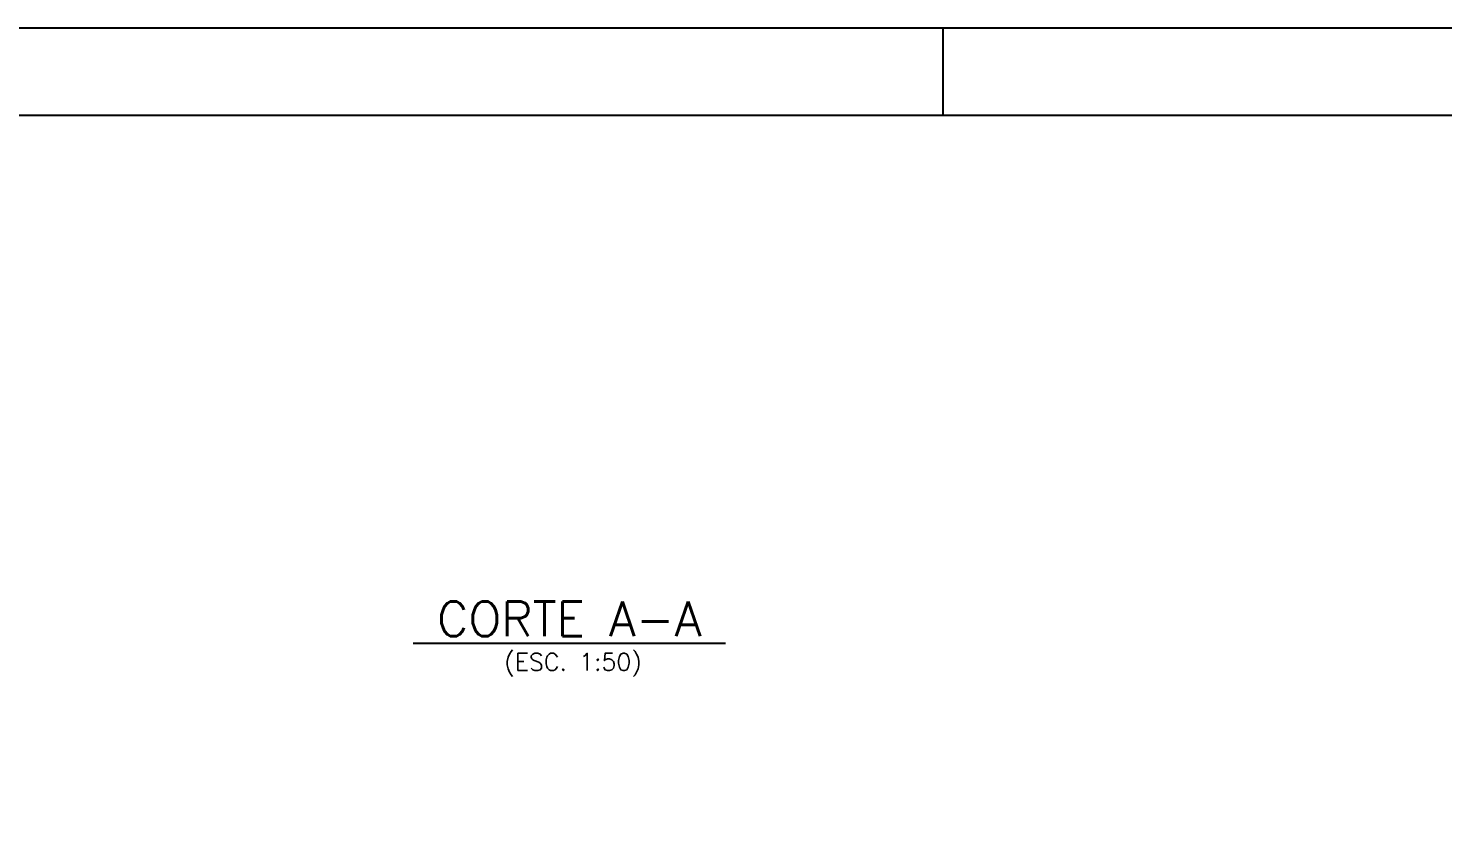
# Model space of a CAD drawing. Header units: inches. Extents: x 0 to 5940, y 0 to 4205.
# Drawn here: x 2640 to 3452, y 3751 to 4205 of the extents above; entities that cross this region are included whole.
import ezdxf

# ---------------------------------------------------------------- set-up
doc = ezdxf.new("R2010")
doc.units = ezdxf.units.IN
doc.header["$LTSCALE"] = 50
doc.header["$MEASUREMENT"] = 0
doc.layers.add('FOLHA', color=7, linetype='Continuous')
doc.layers.add('TEXTO', color=3, linetype='Continuous')
doc.styles.add('ROMANS', font='romans.shx')

msp = doc.modelspace()

# ---------------------------------------------------------------- linework, layer by layer
at = {"layer": 'FOLHA'}
msp.add_line((3165, 4155), (3165, 4205), dxfattribs=at)
at = {"layer": 'FOLHA', "color": 1}
msp.add_line((5895, 4155), (125, 4155), dxfattribs=at)
at = {"layer": 'FOLHA'}
msp.add_lwpolyline([(0, 4205), (0, 0), (5940, 0), (5940, 4205)], close=True, dxfattribs=at)

# ---------------------------------------------------------------- texts
at = {"layer": 'TEXTO', "color": 1, "style": 'ROMANS'}
msp.add_text('%%U CORTE A-A ', height=20, dxfattribs=at).set_placement((2860.941, 3856.338))
at = {"layer": 'TEXTO', "color": 3, "style": 'ROMANS'}
msp.add_text('(ESC. 1:50)', height=10, dxfattribs=at).set_placement((2913.231, 3836.656))

doc.saveas('drawing.dxf')
